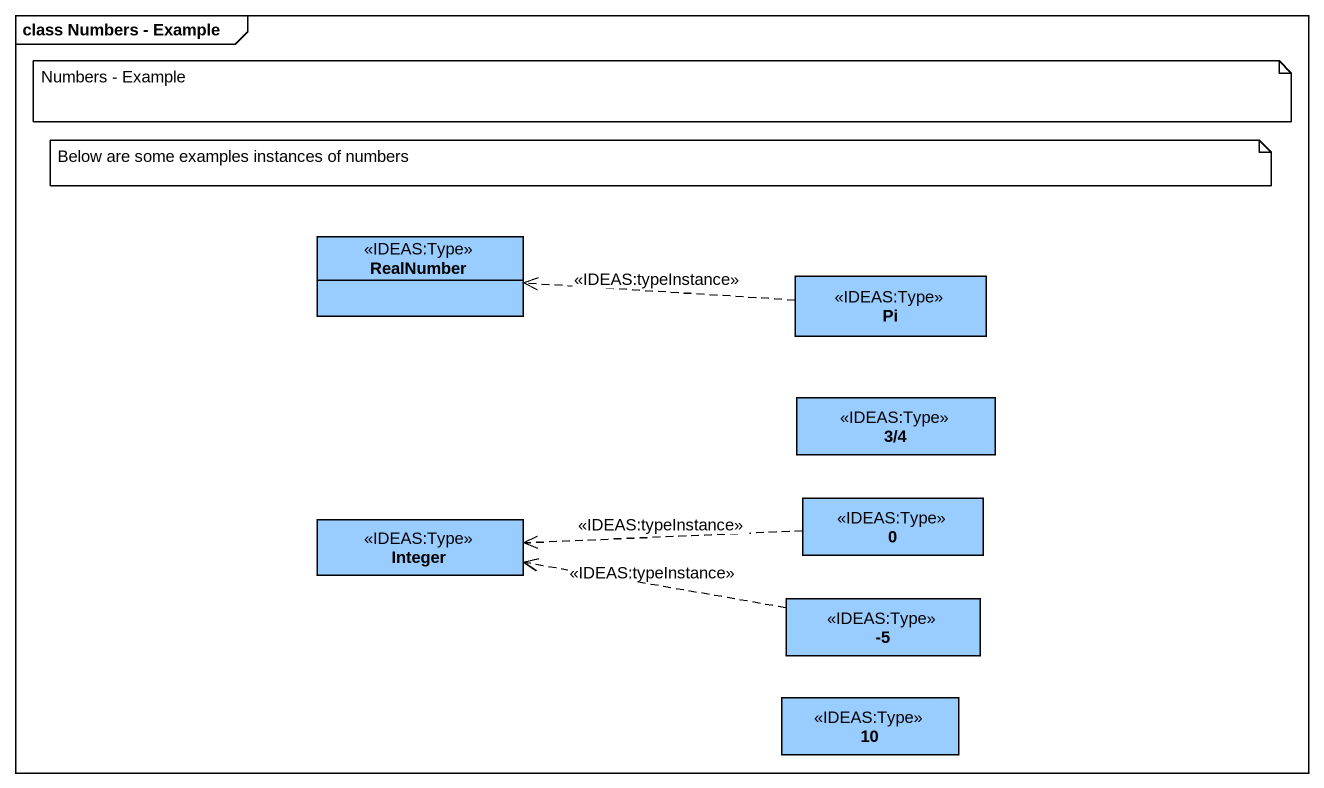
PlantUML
@startuml
mainframe class Numbers - Example
hide circle
hide empty members
class RealNumber <<IDEAS:Type>> #99CCFF
class Pi <<IDEAS:Type>> #99CCFF
class "3/4" as c3_4 <<IDEAS:Type>> #99CCFF
class Integer <<IDEAS:Type>> #99CCFF
class "0" as c0 <<IDEAS:Type>> #99CCFF
class "-5" as c5 <<IDEAS:Type>> #99CCFF
class "10" as c10 <<IDEAS:Type>> #99CCFF
Pi .left.> RealNumber : <<IDEAS:typeInstance>>
c0 .left.> Integer : <<IDEAS:typeInstance>>
c5 .left.> Integer : <<IDEAS:typeInstance>>
note as N1
  Numbers - Example
end note
note as N2
  Below are some examples instances of numbers
end note
@enduml
